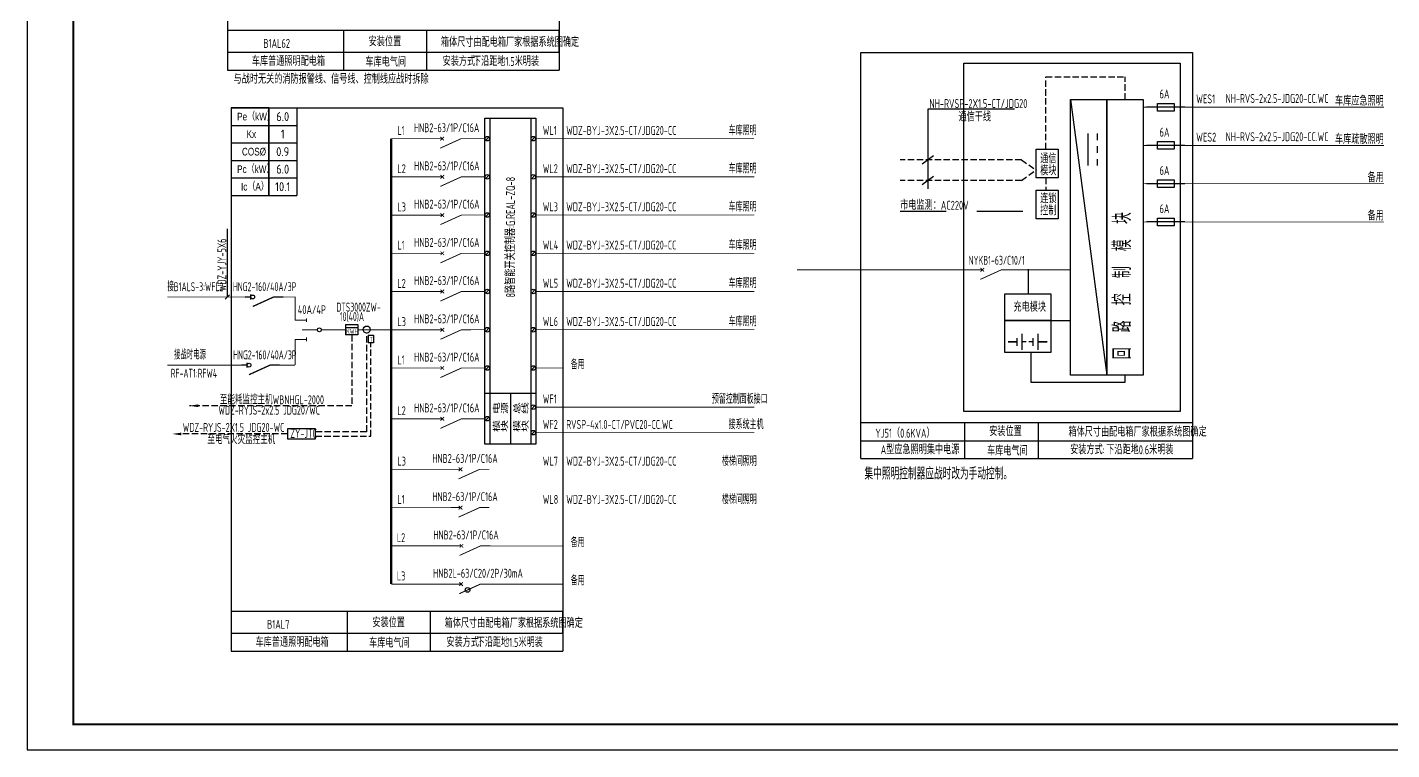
# Model space of a CAD drawing. Extents: x 1680526 to 2359975, y 920307 to 3738831.
# Drawn here: x 1878481 to 1931947, y 920307 to 948631 of the extents above; entities that cross this region are included whole.
import ezdxf
from ezdxf.enums import TextEntityAlignment as Align

# ---------------------------------------------------------------- set-up
doc = ezdxf.new("R2010")
doc.units = 0
doc.header["$LTSCALE"] = 1000
for name, pattern in [('ABOVE', [3, 1.8, -1.2]), ('CONTINOUS', [0]), ('DASH', [0.35, 0.25, -0.1])]:
    doc.linetypes.add(name, pattern=pattern)
for name, color, linetype in [('0-电气', 3, 'Continuous'), ('BD1', 7, 'Continuous'), ('ECA_TK', 7, 'Continuous'), ('ELEMENT', 3, 'Continuous'), ('SIG_TEXT', 53, 'Continuous'), ('TEL_TAB', 7, 'Continuous'), ('TEL_TEXT', 7, 'Continuous'), ('tk', 7, 'Continuous'), ('WIRE-母线', 6, 'Continuous'), ('WIRE-系统', 4, 'Continuous'), ('电气', 3, 'Continuous'), ('系统字体', 3, 'Continuous')]:
    doc.layers.add(name, color=color, linetype=linetype)
doc.styles.add('82-电气', font='@tssdeng.shx', dxfattribs={"width": 0.7, "height": 3.5, "bigfont": '@tssdchn.shx'})
doc.styles.add('8B2_02', font='tssdeng.shx', dxfattribs={"width": 0.7, "bigfont": 'TSSDCHN.shx'})
doc.styles.add('_TEL_DIM', font='TSSDENG', dxfattribs={"width": 0.8, "height": 3.5, "bigfont": 'TSSDCHN'})
doc.styles.add('mm', font='bzxw.shx', dxfattribs={"width": 0.8, "height": 400, "bigfont": 'bzhz.shx'})
doc.styles.get("Standard").update_dxf_attribs({"font": 'GBENOR', "bigfont": 'GBCBIG'})
doc.styles.add('探索者', font='TSSDENG.shx', dxfattribs={"width": 0.8, "height": 350, "bigfont": 'TSSDCHN.shx'})

# ---------------------------------------------------------------- blocks, each defined once
blk = doc.blocks.new('10B_A1E图框')
at = {"layer": 'ECA_TK'}
blk.add_lwpolyline([(0, 0), (841, 0), (841, 594), (0, 594)], close=True, dxfattribs=at)
at = {"layer": 'ECA_TK', "const_width": 0.8}
blk.add_lwpolyline([(831, 10), (831, 584), (18, 584), (18, 10)], close=True, dxfattribs=at)
blk = doc.blocks.new('*T174')
at = {"layer": 'TEL_TAB', "color": 0, "linetype": 'ByBlock', "lineweight": -2}
for p, q in [((0, 0), (1099, 0)), ((0, 0), (0, -3434)), ((1099, 0), (1099, -3434)), ((0, -687), (1099, -687)), ((0, -1374), (1099, -1374)), ((0, -2061), (1099, -2061)), ((0, -2747), (1099, -2747)), ((0, -3434), (1099, -3434))]:
    blk.add_line(p, q, dxfattribs=at)
at = {"layer": 'TEL_TAB', "color": 0, "char_height": 350, "width": 1098.6, "attachment_point": 5}
for s, insert in [('6.0', (549, -343)), ('1', (549, -1030))]:
    blk.add_mtext(s, dxfattribs=dict(at, insert=insert))
at = {"layer": 'TEL_TAB', "color": 3, "char_height": 350, "width": 1098.6, "attachment_point": 5}
for s, insert in [('0.9', (549, -1717)), ('6.0', (549, -2404)), ('10.1', (549, -3091))]:
    blk.add_mtext(s, dxfattribs=dict(at, insert=insert))
blk = doc.blocks.new('$element$00000497')
at = {"const_width": 0.0233}
for points in [[(0, 0), (0, -0.25)], [(0, -1), (0, -0.75), (-0.25, -0.2)], [(-0.047, -0.297), (0.047, -0.203)], [(-0.047, -0.203), (0.047, -0.297)]]:
    blk.add_lwpolyline(points, dxfattribs=at)
at = {"flags": 9}
blk.add_attdef('S', (0, 0), '', height=0.00000667, dxfattribs=at)
blk = doc.blocks.new('A$C394A0539')
at = {"layer": 'ELEMENT'}
for p, q in [((0, 303), (209, 303)), ((0, 303), (0, 0)), ((209, 0), (0, 0)), ((209, 303), (209, 0))]:
    blk.add_line(p, q, dxfattribs=at)
at = {"layer": 'ELEMENT', "style": '_TEL_DIM', "width": 0.8}
blk.add_text('T', height=180, dxfattribs=at).set_placement((51, 53))
blk = doc.blocks.new('A$C16236BE7')
at = {"layer": 'ELEMENT'}
for p, q in [((-246, 408), (246, 408)), ((-246, 408), (-246, 0)), ((-246, 296), (246, 296)), ((246, 0), (-246, 0)), ((246, 408), (246, 0))]:
    blk.add_line(p, q, dxfattribs=at)
at = {"layer": 'ELEMENT', "style": '_TEL_DIM', "width": 0.8}
blk.add_text('KWH', height=180, dxfattribs=at).set_placement((-212, 53))
blk = doc.blocks.new('$element$00000523')
at = {"const_width": 0.0333}
for points in [[(0, 0), (0, -0.15)], [(0, -1), (0, -0.75), (-0.25, -0.2)], [(-0.067, -0.15), (0.067, -0.15)]]:
    blk.add_lwpolyline(points, dxfattribs=at)
blk.add_circle((0, -0.2), 0.05)
at = {"flags": 9}
blk.add_attdef('S', (0, 0), '', height=0.00000667, dxfattribs=at)
blk = doc.blocks.new('$element$00000525')
at = {"const_width": 0.0267}
for points in [[(0, 0), (0, -0.25)], [(-0.25, -0.2), (0, -0.75), (0, -1)], [(-0.047, -0.203), (0.047, -0.297)], [(0.047, -0.203), (-0.047, -0.297)]]:
    blk.add_lwpolyline(points, dxfattribs=at)
blk.add_circle((-0.151, -0.417), 0.0615)
at = {"flags": 9}
blk.add_attdef('S', (0, 0), '', height=0.00000667, dxfattribs=at)
blk = doc.blocks.new('$element$00000521')
blk.add_line((0, 0), (0, 0))
at = {"const_width": 0.0267}
for points in [[(-0.25, 0), (-0.25, -0.3)], [(0.25, 0), (0.25, -0.3)], [(-0.3, -0.3), (-0.2, -0.3)], [(0, -0.183), (0, -0.583)], [(0.2, -0.3), (0.3, -0.3)], [(0, -1), (0, -0.683)]]:
    blk.add_lwpolyline(points, dxfattribs=at)
blk.add_circle((0, -0.633), 0.05)
at = {"flags": 9}
blk.add_attdef('S', (0, 0), '', height=0.00000667, dxfattribs=at)
blk = doc.blocks.new('$element$00000582')
for points in [[(0, 0), (0, -1)], [(-0.1, -0.283), (0.1, -0.283), (0.1, -0.717), (-0.1, -0.717), (-0.1, -0.283)]]:
    blk.add_lwpolyline(points)
at = {"flags": 9}
blk.add_attdef('S', (0, 0), '', height=0.00000667, dxfattribs=at)
blk = doc.blocks.new('$element$00000576')
at = {"const_width": 0.0233}
for points in [[(0, 0), (0, -0.25)], [(0, -1), (0, -0.75), (-0.25, -0.2)], [(-0.047, -0.297), (0.047, -0.203)], [(-0.047, -0.203), (0.047, -0.297)]]:
    blk.add_lwpolyline(points, dxfattribs=at)
at = {"flags": 9}
blk.add_attdef('S', (0, 0), '', height=0.00000667, dxfattribs=at)

msp = doc.modelspace()

# ---------------------------------------------------------------- linework, layer by layer
at = {"color": 0, "linetype": 'DASH'}
for p, q in [((1918392.8, 946693.5, 10939.6), (1921496, 946693.5, 10944)), ((1918392.8, 943848.9, 10939.6), (1918392.8, 946693.5, 10939.6)), ((1921496, 945795.2, 10944), (1921496, 946693.5, 10944)), ((1918392.8, 942732, 10939.6), (1918392.8, 942244.1, 10939.6))]:
    msp.add_line(p, q, dxfattribs=at)
msp.add_line((1919357.8, 945795.2, 10944), (1920783.3, 934998.2, 10944))
at = {"color": 7}
for p, q in [((1920033.9, 944471, 5472), (1920033.9, 943206.3, 5472)), ((1920408.1, 944471, 5472), (1920408.1, 944203.2, 5472)), ((1920408.1, 943973.6, 5472), (1920408.1, 943705.9, 5472)), ((1920408.1, 943464.2, 5472), (1920408.1, 943206.3, 5472)), ((1916782.5, 937133.6, 10944), (1919357.8, 937133.6, 10944)), ((1916913.2, 936301.6, 8755.2), (1917270.8, 936301.6, 8755.2)), ((1917270.8, 936301.6, 8755.2), (1916913.2, 936301.6, 8755.2)), ((1917270.8, 936141, 8755.2), (1917270.8, 936446.4, 8755.2)), ((1917460.2, 935984.7, 8755.2), (1917460.2, 936618.5, 8755.2)), ((1917625.3, 936301.6, 8755.2), (1917460.2, 936301.6, 8755.2)), ((1917898.1, 936301.6, 8755.2), (1917732.3, 936301.6, 8755.2)), ((1917898.1, 936141, 8755.2), (1917898.1, 936446.4, 8755.2)), ((1918087.5, 935984.7, 8755.2), (1918087.5, 936618.5, 8755.2)), ((1918087.5, 936301.6, 8755.2), (1918445, 936301.6, 8755.2)), ((1918445, 936301.6, 8755.2), (1918087.5, 936301.6, 8755.2))]:
    msp.add_line(p, q, dxfattribs=at)
at = {"color": 0, "linetype": 'ABOVE'}
msp.add_line((1912687.6, 941417.1, -10939.6), (1918015.1, 941417.1, 10939.6), dxfattribs=at)
at = {"color": 1}
msp.add_line((1917694.8, 939149.7, 10944), (1917694.8, 938186.8, 10944), dxfattribs=at)
for points, elevation in [([(1915174.7, 947220.4), (1923652, 947220.4), (1923652, 933573), (1915177.8, 933573)], 0), ([(1918593.9, 937133.6), (1916782.5, 937133.6), (1916782.5, 938186.8), (1918593.9, 938186.8)], 10944), ([(1916782.5, 937133.6), (1918593.9, 937133.6), (1918593.9, 935877.8), (1916782.5, 935877.8)], 10944)]:
    msp.add_lwpolyline(points, close=True, dxfattribs=dict(elevation=elevation))
at = {"color": 7, "elevation": 10944}
for points in [[(1920783.3, 945795.2), (1920783.3, 934998.2), (1919357.8, 934998.2), (1919357.8, 945795.2), (1920783.3, 945795.2)], [(1922208.7, 945795.2), (1922208.7, 934998.2), (1920783.3, 934998.2), (1920783.3, 945795.2), (1922208.7, 945795.2)]]:
    msp.add_lwpolyline(points, dxfattribs=at)
at = {"color": 7, "elevation": 10939.6}
for points in [[(1918870.4, 943848.9), (1918870.4, 942732), (1918015.1, 942732), (1918015.1, 943848.9)], [(1918870.4, 942244.1), (1918870.4, 941127.1), (1918015.1, 941127.1), (1918015.1, 942244.1)]]:
    msp.add_lwpolyline(points, close=True, dxfattribs=at)
at = {"color": 0, "linetype": 'DASH', "elevation": 10939.6}
for points in [[(1917437.6, 943438.6), (1912687.6, 943438.6)], [(1917437.6, 943438.6), (1918015.1, 943033.1)], [(1917437.6, 942627.7), (1912687.6, 942627.7)], [(1917437.6, 942627.7), (1918015.1, 943033.1)]]:
    msp.add_lwpolyline(points, dxfattribs=at)
at = {"color": 1, "elevation": 10944}
msp.add_lwpolyline([(1917809.4, 935877.8), (1917809.4, 934720.8), (1921496, 934720.8), (1921496, 934998.2)], dxfattribs=at)
at = {"layer": '0-电气', "color": 2}
msp.add_lwpolyline([(1889769.3, 932881.7), (1888676.6, 932881.7), (1888676.6, 932491.7), (1889769.3, 932491.7)], close=True, dxfattribs=at)
at = {"layer": 'BD1', "color": 7}
for p, q in [((1899324.3, 948506.7), (1886324.3, 948506.7)), ((1924139.9, 933120.8, 0), (1911139.9, 933120.8, 0)), ((1899470.1, 925729, 0), (1886470.1, 925729, 0))]:
    msp.add_line(p, q, dxfattribs=at)
at = {"layer": 'ELEMENT'}
msp.add_circle((1891781.3, 936780.9, 0), 137.5, dxfattribs=at)
at = {"layer": 'TEL_TAB'}
for p, q in [((1911139.9, 931720.8, 0), (1911139.9, 947648.4, 0)), ((1911139.9, 947648.4, 0), (1924139.9, 947648.4, 0)), ((1924139.9, 947648.4, 0), (1924139.9, 931720.8, 0))]:
    msp.add_line(p, q, dxfattribs=at)
at = {"layer": 'TEL_TAB', "elevation": 0}
msp.add_lwpolyline([(1886469.8, 942037.8), (1887940.3, 942037.8), (1887940.3, 945472), (1886469.8, 945472)], close=True, dxfattribs=at)
for points in [[(1886469.8, 944785.2), (1887940.3, 944785.2)], [(1886469.8, 944098.3), (1887940.3, 944098.3)], [(1886469.8, 943411.5), (1887940.3, 943411.5)], [(1886469.8, 942724.6), (1887940.3, 942724.6)]]:
    msp.add_lwpolyline(points, dxfattribs=at)
at = {"layer": 'WIRE-母线', "const_width": 100, "elevation": 0}
msp.add_lwpolyline([(1892741.3, 944264.3), (1892741.6, 926798.9)], dxfattribs=at)
at = {"layer": 'WIRE-系统', "linetype": 'CONTINOUS'}
for p, q in [((1886323.6, 976231.1), (1886324.3, 946946.8)), ((1899324, 976231.1), (1899324.7, 946946.8)), ((1886469.8, 945472, 0), (1899470.2, 945472, 0)), ((1886469.8, 945472, 0), (1886470.1, 924169.1, 0)), ((1899470.2, 945472, 0), (1899470.5, 924169.1, 0))]:
    msp.add_line(p, q, dxfattribs=at)
at = {"layer": 'WIRE-系统'}
for p, q in [((1886320.3, 938057.8, 0), (1886320.3, 940734.9, 0)), ((1886403.8, 938147.1, 0), (1886236.7, 937968.5, 0))]:
    msp.add_line(p, q, dxfattribs=at)
at = {"layer": 'WIRE-系统', "linetype": 'DASH'}
for p, q in [((1891194.4, 936567.1), (1891194.4, 933792.3)), ((1891194.4, 933792.3), (1884832.3, 933792.3)), ((1888676.6, 932686.7), (1884520.4, 932686.7)), ((1891781.3, 932775.2), (1889769.3, 932775.2))]:
    msp.add_line(p, q, dxfattribs=at)
at = {"layer": 'WIRE-系统', "linetype": 'CONTINOUS'}
for points, const_width, elevation in [([(1931639.9, 945498.2), (1922208.7, 945498.2)], 35, 10944), ([(1894721.6, 944264.3), (1892732.5, 944264.3)], 33.2, 0), ([(1896421, 944262.2), (1895771.8, 944262.2)], 33.2, 0), ([(1906961.7, 944262.2), (1898398.7, 944262.2)], 33.2, 0), ([(1931639.9, 943998.2), (1922208.7, 943998.2)], 35, 10944), ([(1894730.4, 942767.8), (1892741.3, 942767.8)], 33.2, 0), ([(1896421, 942765.7), (1895780.6, 942765.7)], 33.2, 0), ([(1906970.4, 942765.7), (1898398.7, 942765.7)], 33.2, 0), ([(1931639.9, 942498.2), (1922208.7, 942498.2)], 35, 10944), ([(1894730.7, 941267.8), (1892741.6, 941267.8)], 33.2, 0), ([(1896421, 941269.2), (1895780.6, 941269.2)], 33.2, 0), ([(1906970.4, 941269.2), (1898398.7, 941269.2)], 33.2, 0), ([(1931639.9, 940998.2), (1922208.7, 940998.2)], 35, 10944), ([(1894730.7, 939767.8), (1892741.6, 939767.8)], 33.2, 0), ([(1896421, 939769.2), (1895780.6, 939769.2)], 33.2, 0), ([(1906970.4, 939769.2), (1898398.7, 939769.2)], 33.2, 0), ([(1915901.4, 939122.3), (1908639.9, 939122.3)], 35, 0), ([(1919357.8, 939122.3), (1916651.4, 939122.3)], 35, 0), ([(1883969.8, 938057.8), (1887125.9, 938057.8)], 33.2, 0), ([(1888975.6, 937146.2), (1888975.6, 938057.8), (1888369.6, 938057.8)], 35, 0), ([(1894730.7, 938271.2), (1892741.6, 938271.2)], 33.2, 0), ([(1896421, 938272.7), (1895780.6, 938272.7)], 33.2, 0), ([(1906970.4, 938272.7), (1898398.7, 938272.7)], 33.2, 0), ([(1890370.2, 936771.2), (1890943.2, 936771.2)], 35, 0), ([(1891436.1, 936771.2), (1892741.6, 936771.2)], 35, 0), ([(1894730.7, 936771.2), (1892741.6, 936771.2)], 33.2, 0), ([(1896421, 936772.7), (1895780.6, 936772.7)], 33.2, 0), ([(1906970.4, 936772.7), (1898398.7, 936772.7)], 33.2, 0), ([(1888975.6, 936396.2), (1888975.6, 935385.8)], 35, 0), ([(1887094.6, 935385.8), (1883969.8, 935385.8)], 35, 0), ([(1888369.6, 935385.8), (1888975.6, 935385.8)], 35, 0), ([(1894730.7, 935271.2), (1892741.6, 935271.2)], 33.2, 0), ([(1896421, 935272.7), (1895780.6, 935272.7)], 33.2, 0), ([(1899470.3, 935272.7), (1898398.7, 935272.7)], 33.2, 0), ([(1906970.4, 933735.1), (1898398.7, 933735.1)], 33.2, 0), ([(1894730.7, 933279.6), (1892741.6, 933279.6)], 33.2, 0), ([(1896421, 933281), (1895780.6, 933281)], 33.2, 0), ([(1906970.4, 932735.6), (1898398.7, 932735.6)], 33.2, 0), ([(1895442.4, 931298.9), (1892741.4, 931298.9)], 33.2, 0), ([(1895442.4, 929798.9), (1892741.4, 929798.9)], 33.2, 0), ([(1895481.4, 928298.9), (1892741.3, 928298.9)], 33.2, 0), ([(1899469.8, 928296.8), (1896531.5, 928296.8)], 33.2, 0), ([(1895481.4, 926798.9), (1892741.3, 926798.9)], 33.2, 0), ([(1899469.8, 926796.8), (1896531.5, 926796.8)], 33.2, 0)]:
    msp.add_lwpolyline(points, dxfattribs=dict(at, const_width=const_width, elevation=elevation))
at = {"layer": 'WIRE-系统', "linetype": 'DASH'}
for points in [[(1889769.3, 932595.2), (1891936.9, 932595.2), (1891936.9, 936256.4)], [(1891781.3, 932775.2), (1891781.3, 936643.4)]]:
    msp.add_lwpolyline(points, dxfattribs=at)
at = {"layer": 'WIRE-系统', "color": 4}
for points in [[(1885180, 933792.3, 0, 0, 0), (1885180, 933792.3, 106.7, 0, 0), (1884816.1, 933792.3, 0, 0, 0)], [(1884520.4, 932686.7, 0, 0, 0), (1884520.4, 932686.7, 106.7, 0, 0), (1884156.5, 932686.7, 0, 0, 0)]]:
    msp.add_lwpolyline(points, format="xyseb", dxfattribs=at)
at = {"layer": '电气'}
for p, q in [((1896609.6, 945062.2, 0), (1896609.6, 932287.7, 0)), ((1898210.1, 945062.2, 0), (1898210.1, 932287.7, 0)), ((1896572.3, 944324.9, 0), (1896446.9, 944199.5, 0)), ((1898372.7, 944324.9, 0), (1898247.4, 944199.5, 0)), ((1896572.3, 942828.4, 0), (1896446.9, 942703, 0)), ((1898372.7, 942828.4, 0), (1898247.4, 942703, 0)), ((1896572.3, 941331.9, 0), (1896446.9, 941206.5, 0)), ((1898372.7, 941331.9, 0), (1898247.4, 941206.5, 0)), ((1896572.3, 939831.9, 0), (1896446.9, 939706.5, 0)), ((1898372.7, 939831.9, 0), (1898247.4, 939706.5, 0)), ((1896572.3, 938335.3, 0), (1896446.9, 938210, 0)), ((1898372.7, 938335.3, 0), (1898247.4, 938210, 0)), ((1896572.3, 936835.3, 0), (1896446.9, 936710, 0)), ((1898372.7, 936835.3, 0), (1898247.4, 936710, 0)), ((1896572.3, 935335.3, 0), (1896446.9, 935210, 0)), ((1898372.7, 935335.3, 0), (1898247.4, 935210, 0)), ((1896409.6, 934287.6, 0), (1898410.1, 934287.6, 0)), ((1897409.8, 934287.6, 0), (1897409.8, 932287.7, 0)), ((1898372.7, 933797.7, 0), (1898247.4, 933672.4, 0)), ((1896572.3, 933350.2, 0), (1896446.9, 933224.9, 0)), ((1898372.7, 932798.2, 0), (1898247.4, 932672.9, 0))]:
    msp.add_line(p, q, dxfattribs=at)
at = {"layer": '电气', "elevation": 0}
msp.add_lwpolyline([(1898410.1, 945062.2), (1898410.1, 932287.7), (1896409.6, 932287.7), (1896409.6, 945062.2)], close=True, dxfattribs=at)
at = {"layer": '电气'}
for centre in [(1896509.6, 944262.2, 0), (1898310.1, 944262.2, 0), (1896509.6, 942765.7, 0), (1898310.1, 942765.7, 0), (1896509.6, 941269.2, 0), (1898310.1, 941269.2, 0), (1896509.6, 939769.2, 0), (1898310.1, 939769.2, 0), (1896509.6, 938272.7, 0), (1898310.1, 938272.7, 0), (1896509.6, 936772.7, 0), (1898310.1, 936772.7, 0), (1896509.6, 935272.7, 0), (1898310.1, 935272.7, 0), (1898310.1, 933735.1, 0), (1896509.6, 933287.6, 0), (1898310.1, 932735.6, 0)]:
    msp.add_circle(centre, 88.6, dxfattribs=at)
at = {"layer": '系统字体', "color": 7}
for p, q in [((1890869.1, 948506.7), (1890869.1, 946946.8)), ((1894126.6, 948506.7), (1894126.6, 946946.8)), ((1899324.3, 947646.8), (1899324.3, 948506.7)), ((1899324.3, 947646.8), (1886324.3, 947646.8)), ((1886324.3, 946946.8), (1899324.3, 946946.8)), ((1915209.2, 933120.8, 0), (1915209.2, 931720.8, 0)), ((1918094.9, 933120.8, 0), (1918094.9, 931720.8, 0)), ((1911139.9, 932423, 0), (1924139.9, 932420.8, 0)), ((1911139.9, 931720.8, 0), (1924139.9, 931720.8, 0)), ((1891015, 925729, 0), (1891015, 924169.1, 0)), ((1894272.4, 925729, 0), (1894272.4, 924169.1, 0)), ((1899470.1, 924869.2, 0), (1899470.1, 925729, 0)), ((1899470.1, 924869.2, 0), (1886470.1, 924869.2, 0)), ((1886470.1, 924169.1, 0), (1899470.1, 924169.1, 0))]:
    msp.add_line(p, q, dxfattribs=at)
at = {"layer": '系统字体', "color": 3, "elevation": 0}
for points in [[(1917166.4, 945414.3), (1913767.4, 945414.3), (1913767.4, 942301.5)], [(1913547.2, 943273.9), (1913987.7, 943603.2)], [(1913547.2, 942463), (1913987.7, 942792.3)]]:
    msp.add_lwpolyline(points, dxfattribs=at)

# ---------------------------------------------------------------- block references
msp.add_blockref('*T174', (1887940.3, 945472, -0.2))
at = {"layer": 'ELEMENT', "xscale": 1500, "yscale": 1500, "zscale": 1500}
for name, p, rotation in [('$element$00000582', (1923841.3, 945498.2, 10944), 270.000000000036), ('$element$00000497', (1894360.7, 944265.7, 0), 90.00000000003607), ('$element$00000582', (1923841.3, 943998.2, 10944), 270.000000000036), ('$element$00000497', (1894369.5, 942769.2, 0), 90.00000000003607), ('$element$00000582', (1923841.3, 942498.2, 10944), 270.000000000036), ('$element$00000497', (1894369.5, 941269.2, 0), 90.00000000003607), ('$element$00000582', (1923841.3, 940998.2, 10944), 270.000000000036), ('$element$00000497', (1894369.5, 939769.2, 0), 90.00000000003607), ('$element$00000576', (1915526.4, 939122.3, 0), 89.99999999998721), ('$element$00000497', (1894369.5, 938272.7, 0), 90.00000000003607), ('$element$00000523', (1887013.4, 938057.8, 0), 90), ('$element$00000521', (1888975.6, 936771.2, 0), 90), ('$element$00000497', (1894369.5, 936772.7, 0), 90.00000000003607), ('$element$00000523', (1886869.6, 935385.8, 0), 90), ('$element$00000497', (1894369.5, 935272.7, 0), 90.00000000003607), ('$element$00000497', (1894369.5, 933281, 0), 90.00000000003607), ('$element$00000497', (1895081.5, 931300.3, 0), 90.00000000003607), ('$element$00000497', (1895081.5, 929800.3, 0), 90.00000000003607), ('$element$00000497', (1895120.4, 928300.3, 0), 90.00000000003607), ('$element$00000525', (1895106.4, 926798.9, 0), 90.00000000003607)]:
    msp.add_blockref(name, p, dxfattribs=dict(at, rotation=rotation))
at = {"layer": 'ELEMENT'}
msp.add_blockref('A$C394A0539', (1891841.8, 936256.4, 0), dxfattribs=at)
at = {"layer": 'SIG_TEXT'}
msp.add_blockref('A$C16236BE7', (1891189.7, 936567.1, 0), dxfattribs=at)
at = {"layer": 'tk', "xscale": 100, "yscale": 100, "zscale": 100}
msp.add_blockref('10B_A1E图框', (1878480.5, 920307), dxfattribs=at)

# ---------------------------------------------------------------- texts
at = {"layer": 'SIG_TEXT', "color": 52, "style": '8B2_02', "width": 0.7}
msp.add_text('8路智能开关控制器:G.REAL-ZQ-8', height=350, rotation=90, dxfattribs=at).set_placement((1897593, 940402.1, 0), align=Align.CENTER)
msp.add_text('40A/4P', height=350, dxfattribs=at).set_placement((1889080.2, 937385, 0))
at = {"layer": 'TEL_TAB', "style": 'mm', "width": 0.8}
for s, p in [('Pe（kW）', (1886702.7, 944978.6, 0)), ('Kx', (1887072.2, 944291.7, 0)), ('COS%%C', (1886892.2, 943604.9, 0)), ('Pc（kW）', (1886702.7, 942918, 0)), ('Ic（A）', (1886856.9, 942231.2, 0))]:
    msp.add_text(s, height=300, rotation=360, dxfattribs=at).set_placement(p)
at = {"layer": 'TEL_TEXT', "color": 52, "style": '8B2_02', "width": 0.6}
msp.add_text('ZY-JTC', height=350, dxfattribs=at).set_placement((1888787, 932534.4))
at = {"layer": '系统字体', "color": 3, "style": '探索者'}
for s, width, p in [('B1AL62', 0.7, (1887731.5, 947824.8)), ('安装位置', 0.7, (1891858.1, 947890.7)), ('箱体尺寸由配电箱厂家根据系统图确定', 0.7, (1894690.7, 947868.2)), ('车库普通照明配电箱', 0.7, (1887280.4, 947122.4)), ('车库电气间', 0.7, (1891730.6, 947092.4)), ('安装方式:', 0.7, (1894758.2, 947119.6)), ('下沿距地1.5米明装', 0.7, (1895944.2, 947116.2)), ('与战时无关的消防报警线、信号线、控制线应战时拆除', 0.7, (1886564.7, 946422.3)), ('L1', 0.6, (1892984.4, 944411.9, 0)), ('HNB2-63/1P/C16A', 0.6, (1893632.4, 944517.9, 0)), ('WL1', 0.6, (1898681.3, 944411.9, 0)), ('WDZ-BYJ-3X2.5-CT/JDG20-CC', 0.6, (1899599.3, 944411.5, 0)), ('车库照明', 0.6, (1905964.7, 944404.4, 0)), ('L2', 0.6, (1892984.3, 942911.9, 0)), ('HNB2-63/1P/C16A', 0.6, (1893641.1, 943021.4, 0)), ('WL2', 0.6, (1898681.3, 942915.4)), ('WDZ-BYJ-3X2.5-CT/JDG20-CC', 0.6, (1899599.3, 942915, 0)), ('车库照明', 0.6, (1905964.7, 942907.8, 0)), ('L3', 0.6, (1892984.3, 941411.9, 0)), ('HNB2-63/1P/C16A', 0.6, (1893641.1, 941521.4, 0)), ('WL3', 0.6, (1898681.4, 941418.9)), ('WDZ-BYJ-3X2.5-CT/JDG20-CC', 0.6, (1899599.3, 941418.5, 0)), ('车库照明', 0.6, (1905964.7, 941411.3, 0)), ('L1', 0.6, (1892984.4, 939915.4, 0)), ('HNB2-63/1P/C16A', 0.6, (1893641.1, 940021.4, 0)), ('WL4', 0.6, (1898681.4, 939918.9)), ('WDZ-BYJ-3X2.5-CT/JDG20-CC', 0.6, (1899599.3, 939918.5, 0)), ('车库照明', 0.6, (1905964.7, 939911.3, 0)), ('HNB2-63/1P/C16A', 0.6, (1893641.1, 938524.9, 0)), ('接B1ALS-3:WFL2', 0.55, (1883972.8, 938284.5)), ('HNG2-160/40A/3P', 0.55, (1886539, 938284.5, 0)), ('L2', 0.6, (1892984.3, 938415.4, 0)), ('WL5', 0.6, (1898681.4, 938422.4)), ('WDZ-BYJ-3X2.5-CT/JDG20-CC', 0.6, (1899599.3, 938421.9, 0)), ('车库照明', 0.6, (1905964.7, 938414.8, 0)), ('DTS3000ZW-', 0.55, (1890593, 937484.9)), ('10(40)A', 0.55, (1890726.2, 937113)), ('HNB2-63/1P/C16A', 0.6, (1893641.1, 937024.9, 0)), ('WL6', 0.6, (1898681.4, 936922.4, 0)), ('WDZ-BYJ-3X2.5-CT/JDG20-CC', 0.6, (1899599.3, 936921.9, 0)), ('车库照明', 0.6, (1905964.7, 936914.8, 0)), ('L3', 0.6, (1892984.3, 936915.4, 0)), ('接战时电源', 0.55, (1884230.4, 935612.5, 0)), ('HNG2-160/40A/3P', 0.55, (1886547.7, 935612.5, 0)), ('L1', 0.6, (1892984.3, 935415.4, 0)), ('HNB2-63/1P/C16A', 0.6, (1893641.1, 935524.9, 0)), ('RF-AT1:RFW4', 0.55, (1884102.6, 934891.8)), ('备用', 0.6, (1899773.5, 935228.4, 0)), ('至能耗监控主机WBNHGL-2000 ', 0.65, (1886025.4, 933853.2)), ('WF1', 0.6, (1898681.3, 933884.8, 0)), ('预留控制面板接口', 0.6, (1905306, 933877.2, 0)), ('WDZ-RYJS-2x2.5 JDG20/WC', 0.65, (1885968.8, 933443.6)), ('L2', 0.6, (1892984.3, 933423.7, 0)), ('HNB2-63/1P/C16A', 0.6, (1893641.1, 933533.2, 0)), ('WF2', 0.6, (1898681.3, 932885.2, 0)), ('RVSP-4x1.0-CT/PVC20-CC.WC', 0.6, (1899599.3, 932884.8, 0)), ('接系统主机', 0.6, (1905964.7, 932877.7, 0)), ('L3', 0.6, (1892984.5, 931446.5, 0)), ('HNB2-63/1P/C16A', 0.6, (1894353.2, 931552.5, 0)), ('WL7', 0.6, (1898681.5, 931446.5)), ('WDZ-BYJ-3X2.5-CT/JDG20-CC', 0.6, (1899599.4, 931446.1, 0)), ('楼梯间照明', 0.6, (1905701.3, 931439, 0)), ('HNB2-63/1P/C16A', 0.6, (1894353.2, 930052.5, 0)), ('楼梯间照明', 0.6, (1905701.3, 929939, 0)), ('L1', 0.6, (1892984.5, 929946.5, 0)), ('WL8', 0.6, (1898681.5, 929946.5)), ('WDZ-BYJ-3X2.5-CT/JDG20-CC', 0.6, (1899599.4, 929946.1, 0)), ('L2', 0.6, (1892964.1, 928446.5, 0)), ('HNB2-63/1P/C16A', 0.6, (1894392.1, 928552.5, 0)), ('备用', 0.6, (1899773.5, 928252.6, 0)), ('L3', 0.6, (1892964.1, 926946.5, 0)), ('HNB2L-63/C20/2P/30mA ', 0.6, (1894383.3, 927050.4, 0)), ('备用', 0.6, (1899773.5, 926754.9, 0)), ('B1AL7', 0.7, (1887877.3, 925047.1, 0)), ('安装位置', 0.7, (1892003.9, 925113, 0)), ('箱体尺寸由配电箱厂家根据系统图确定', 0.7, (1894836.5, 925090.6, 0)), ('车库普通照明配电箱', 0.7, (1887426.2, 924344.8, 0)), ('车库电气间', 0.7, (1891876.4, 924314.7, 0)), ('安装方式:', 0.7, (1894904, 924341.9, 0)), ('下沿距地1.5米明装', 0.7, (1896090, 924338.6, 0))]:
    msp.add_text(s, height=350, dxfattribs=dict(at, width=width)).set_placement(p)
for s, rotation, width, p in [('6A', 360, 0.7, (1922851.1, 945842.5, 10944)), ('WES1', 360, 0.7, (1924284.8, 945647.9, 10944)), ('NH-RVS-2x2.5-JDG20-CC.WC', 360, 0.6, (1925439.7, 945665.4, 10944)), ('NH-RVSP-2X1.5-CT/JDG20', 360, 0.7, (1913829.7, 945465.8, -10939.6)), ('通信干线', 360, 0.7, (1914970.2, 944940.8, -10939.6)), ('6A', 360, 0.7, (1922851.1, 944342.5, 10944)), ('WES2', 360, 0.7, (1924284.8, 944147.9, 10944)), ('NH-RVS-2x2.5-JDG20-CC.WC', 360, 0.6, (1925439.7, 944165.4, 10944)), ('模块', 360, 0.7, (1918173.6, 942829.6, 0)), ('通信', 360, 0.7, (1918173.6, 943298.4, 0)), ('6A', 360, 0.7, (1922851.1, 942842.5, 10944)), ('连锁', 360, 0.7, (1918173.6, 941733.8, 0)), ('市电监测：AC220V', 360, 0.7, (1912687.6, 941478.6, -10939.6)), ('控制', 360, 0.7, (1918173.6, 941265, 0)), ('6A', 360, 0.7, (1922851.1, 941342.5, 10944)), ('WDZ-YJY-5X6', 90, 0.65, (1886279.9, 938287.3, 0)), ('NYKB1-63/C10/1', 360, 0.55, (1915366, 939320.3, 0)), ('充电模块', 360, 0.7, (1917124.9, 937484.3, 10944)), ('安装位置', 360, 0.7, (1916175.9, 932610.1, 0)), ('YJ51（0.6KVA）', 360, 0.7, (1911714.3, 932542.8, 0)), ('箱体尺寸由配电箱厂家根据系统图确定', 360, 0.7, (1919280.3, 932587.7, 0)), ('A型应急照明集中电源', 360, 0.7, (1911923.2, 931896.5, 0)), ('车库电气间', 360, 0.7, (1916089.9, 931845.1, 0)), ('安装方式:', 360, 0.7, (1919347.8, 931893.6, 0)), ('下沿距地0.6米明装', 360, 0.7, (1920761.8, 931890.3, 0))]:
    msp.add_text(s, height=350, rotation=rotation, dxfattribs=dict(at, width=width)).set_placement(p)
at = {"layer": '系统字体', "color": 3, "style": '探索者', "width": 0.7}
for s, height, rotation, p in [('车库应急照明', 350, 360, (1931634.9, 945561.6, 0)), ('车库疏散照明', 350, 360, (1931634.9, 944061.6, 0)), ('备用', 350, 360, (1931634.9, 942561.6, 0)), ('回  路  控  制  模  块', 700, 90, (1921737.1, 941380.5, 0)), ('备用', 350, 360, (1931634.9, 941061.6, 0))]:
    msp.add_text(s, height=height, rotation=rotation, dxfattribs=at).set_placement(p, align=Align.RIGHT)
at = {"layer": '系统字体', "color": 52, "style": '82-电气', "width": 0.7}
for s, p in [('电源', (1897019.1, 933487.7, 0)), ('总线', (1897819.3, 933487.7, 0)), ('模块', (1897019.1, 932787.7, 0)), ('模块', (1897819.3, 932787.7, 0))]:
    msp.add_text(s, height=350, dxfattribs=at).set_placement(p, align=Align.CENTER)
at = {"layer": '系统字体', "color": 3, "style": '探索者', "width": 0.65}
for s, p in [('WDZ-RYJS-2X1.5 JDG20-WC', (1886564.6, 932768.3)), ('至电气火灾监控主机', (1886869, 932293.1))]:
    msp.add_text(s, height=350, dxfattribs=at).set_placement(p, align=Align.CENTER)
at = {"layer": '系统字体', "color": 4, "style": '探索者', "width": 0.55}
msp.add_text('集中照明控制器应战时改为手动控制。', height=476, dxfattribs=at).set_placement((1911286.5, 930899))

doc.saveas('drawing.dxf')
